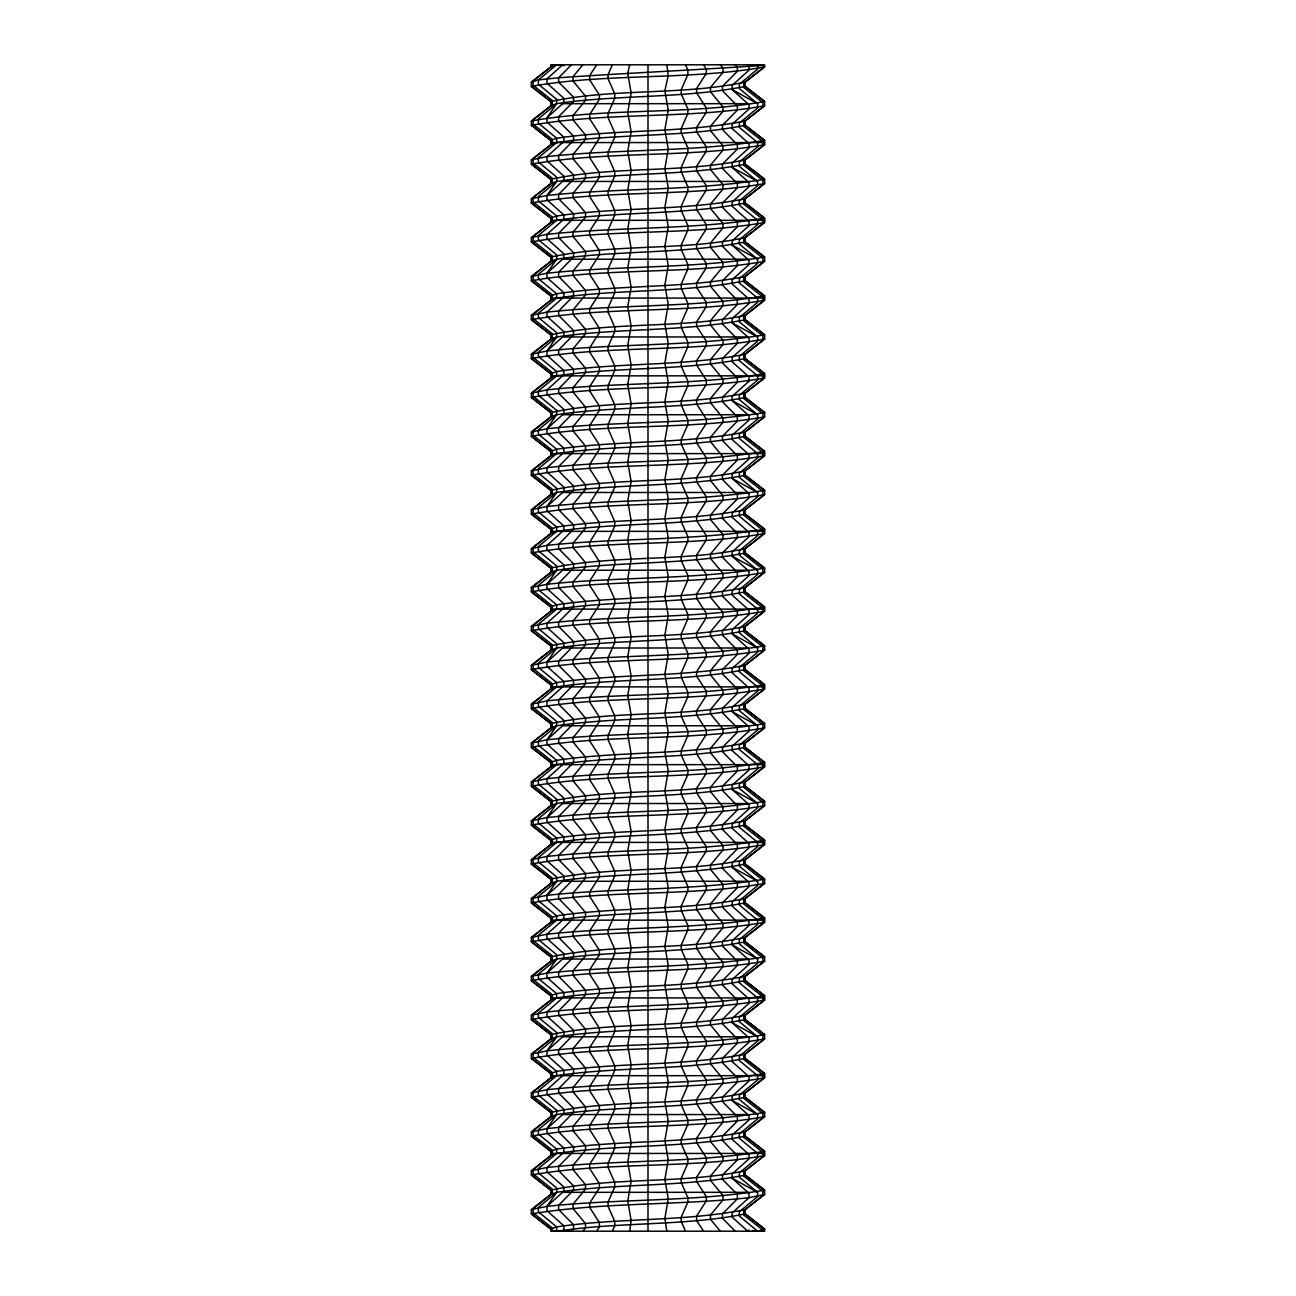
<?xml version="1.0" encoding="UTF-8"?>
<svg xmlns="http://www.w3.org/2000/svg" width="1296" height="1296" viewBox="0 0 1296 1296"><rect width="100%" height="100%" fill="white"/><g stroke="black" fill="none" stroke-linecap="round" stroke-linejoin="round"><path stroke-width="1.5" d="M629.678 64.8L627.75 73.435L631.12 92.875L627.75 112.315L631.12 131.755L627.75 151.195L631.12 170.635L627.75 190.075L631.12 209.515L627.75 228.955L631.12 248.395L627.75 267.835L631.12 287.275L627.75 306.715L631.12 326.155L627.75 345.595L631.12 365.035L627.75 384.475L631.12 403.915L627.75 423.355L631.12 442.795L627.75 462.235L631.12 481.675L627.75 501.115L631.12 520.555L627.75 539.995L631.12 559.435L627.75 578.875L631.12 598.315L627.75 617.755L631.12 637.195L627.75 656.635L631.12 676.075L627.75 695.515L631.12 714.955L627.75 734.395L631.12 753.835L627.75 773.275L631.12 792.715L627.75 812.155L631.12 831.595L627.75 851.035L631.12 870.475L627.75 889.915L631.12 909.355L627.75 928.795L631.12 948.235L627.75 967.675L631.12 987.115L627.75 1006.555L631.12 1025.995L627.75 1045.435L631.12 1064.875L627.75 1084.315L631.12 1103.755L627.75 1123.195L631.12 1142.635L627.75 1162.075L631.12 1181.515L627.75 1200.955L631.12 1220.395L629.678 1231.2M612.376 64.8L608.099 74.52L608.099 78.845L614.758 93.96L614.758 98.285L608.099 113.4L608.099 117.725L614.758 132.84L614.758 137.165L608.099 152.28L608.099 156.605L614.758 171.72L614.758 176.045L608.099 191.16L608.099 195.485L614.758 210.6L614.758 214.925L608.099 230.04L608.099 234.365L614.758 249.48L614.758 253.805L608.099 268.92L608.099 273.245L614.758 288.36L614.758 292.685L608.099 307.8L608.099 312.125L614.758 327.24L614.758 331.565L608.099 346.68L608.099 351.005L614.758 366.12L614.758 370.445L608.099 385.56L608.099 389.885L614.758 405L614.758 409.325L608.099 424.44L608.099 428.765L614.758 443.88L614.758 448.205L608.099 463.32L608.099 467.645L614.758 482.76L614.758 487.085L608.099 502.2L608.099 506.525L614.758 521.64L614.758 525.965L608.099 541.08L608.099 545.405L614.758 560.52L614.758 564.845L608.099 579.96L608.099 584.285L614.758 599.4L614.758 603.725L608.099 618.84L608.099 623.165L614.758 638.28L614.758 642.605L608.099 657.72L608.099 662.045L614.758 677.16L614.758 681.485L608.099 696.6L608.099 700.925L614.758 716.04L614.758 720.365L608.099 735.48L608.099 739.805L614.758 754.92L614.758 759.245L608.099 774.36L608.099 778.685L614.758 793.8L614.758 798.125L608.099 813.24L608.099 817.565L614.758 832.68L614.758 837.005L608.099 852.12L608.099 856.445L614.758 871.56L614.758 875.885L608.099 891L608.099 895.325L614.758 910.44L614.758 914.765L608.099 929.88L608.099 934.205L614.758 949.32L614.758 953.645L608.099 968.76L608.099 973.085L614.758 988.2L614.758 992.525L608.099 1007.64L608.099 1011.965L614.758 1027.08L614.758 1031.405L608.099 1046.52L608.099 1050.845L614.758 1065.96L614.758 1070.285L608.099 1085.4L608.099 1089.725L614.758 1104.84L614.758 1109.165L608.099 1124.28L608.099 1128.605L614.758 1143.72L614.758 1148.045L608.099 1163.16L608.099 1167.485L614.758 1182.6L614.758 1186.925L608.099 1202.04L608.099 1206.365L614.758 1221.48L614.758 1225.805L612.376 1231.2M596.63 64.8L589.68 75.605L589.68 79.915L599.4 95.045L599.4 99.355L589.68 114.485L589.68 118.795L599.4 133.925L599.4 138.235L589.68 153.365L589.68 157.675L599.4 172.805L599.4 177.115L589.68 192.245L589.68 196.555L599.4 211.685L599.4 215.995L589.68 231.125L589.68 235.435L599.4 250.565L599.4 254.875L589.68 270.005L589.68 274.315L599.4 289.445L599.4 293.755L589.68 308.885L589.68 313.195L599.4 328.325L599.4 332.635L589.68 347.765L589.68 352.075L599.4 367.205L599.4 371.515L589.68 386.645L589.68 390.955L599.4 406.085L599.4 410.395L589.68 425.525L589.68 429.835L599.4 444.965L599.4 449.275L589.68 464.405L589.68 468.715L599.4 483.845L599.4 488.155L589.68 503.285L589.68 507.595L599.4 522.725L599.4 527.035L589.68 542.165L589.68 546.475L599.4 561.605L599.4 565.915L589.68 581.045L589.68 585.355L599.4 600.485L599.4 604.795L589.68 619.925L589.68 624.235L599.4 639.365L599.4 643.675L589.68 658.805L589.68 663.115L599.4 678.245L599.4 682.555L589.68 697.685L589.68 701.995L599.4 717.125L599.4 721.435L589.68 736.565L589.68 740.875L599.4 756.005L599.4 760.315L589.68 775.445L589.68 779.755L599.4 794.885L599.4 799.195L589.68 814.325L589.68 818.635L599.4 833.765L599.4 838.075L589.68 853.205L589.68 857.515L599.4 872.645L599.4 876.955L589.68 892.085L589.68 896.395L599.4 911.525L599.4 915.835L589.68 930.965L589.68 935.275L599.4 950.405L599.4 954.715L589.68 969.845L589.68 974.155L599.4 989.285L599.4 993.595L589.68 1008.725L589.68 1013.035L599.4 1028.165L599.4 1032.475L589.68 1047.605L589.68 1051.915L599.4 1067.045L599.4 1071.355L589.68 1086.485L589.68 1090.795L599.4 1105.925L599.4 1110.235L589.68 1125.365L589.68 1129.675L599.4 1144.805L599.4 1149.115L589.68 1164.245L589.68 1168.555L599.4 1183.685L599.4 1187.995L589.68 1203.125L589.68 1207.435L599.4 1222.565L599.4 1226.875L596.63 1231.2M531.36 159.845L550.8 144.715L550.8 140.405L531.36 125.275L531.36 120.965L550.8 105.835L550.8 101.525L531.36 86.395L531.36 82.085L550.8 66.955L550.8 64.8L764.64 64.8L764.64 66.955L745.2 82.085L745.2 86.395L764.64 101.525L764.64 105.835L745.2 120.965L745.2 125.275L764.64 140.405L764.64 144.715L745.2 159.845L745.2 164.155L764.64 179.285L764.64 183.595L745.2 198.725L745.2 203.035L764.64 218.165L764.64 222.475L745.2 237.605L745.2 241.915L764.64 257.045L764.64 261.355L745.2 276.485L745.2 280.795L764.64 295.925L764.64 300.235L745.2 315.365L745.2 319.675L764.64 334.805L764.64 339.115L745.2 354.245L745.2 358.555L764.64 373.685L764.64 377.995L745.2 393.125L745.2 397.435L764.64 412.565L764.64 416.875L745.2 432.005L745.2 436.315L764.64 451.445L764.64 455.755L745.2 470.885L745.2 475.195L764.64 490.325L764.64 494.635L745.2 509.765L745.2 514.075L764.64 529.205L764.64 533.515L745.2 548.645L745.2 552.955L764.64 568.085L764.64 572.395L745.2 587.525L745.2 591.835L764.64 606.965L764.64 611.275L745.2 626.405L745.2 630.715L764.64 645.845L764.64 650.155L745.2 665.285L745.2 669.595L764.64 684.725L764.64 689.035L745.2 704.165L745.2 708.475L764.64 723.605L764.64 727.915L745.2 743.045L745.2 747.355L764.64 762.485L764.64 766.795L745.2 781.925L745.2 786.235L764.64 801.365L764.64 805.675L745.2 820.805L745.2 825.115L764.64 840.245L764.64 844.555L745.2 859.685L745.2 863.995L764.64 879.125L764.64 883.435L745.2 898.565L745.2 902.875L764.64 918.005L764.64 922.315L745.2 937.445L745.2 941.755L764.64 956.885L764.64 961.195L745.2 976.325L745.2 980.635L764.64 995.765L764.64 1000.075L745.2 1015.205L745.2 1019.515L764.64 1034.645L764.64 1038.955L745.2 1054.085L745.2 1058.395L764.64 1073.525L764.64 1077.835L745.2 1092.965L745.2 1097.275L764.64 1112.405L764.64 1116.715L745.2 1131.845L745.2 1136.155L764.64 1151.285L764.64 1155.595L745.2 1170.725L745.2 1175.035L764.64 1190.165L764.64 1194.475L745.2 1209.605L745.2 1213.915L764.64 1229.045L764.64 1231.2L550.8 1231.2L550.8 1229.045L531.36 1213.915L531.36 1209.605L550.8 1194.475L550.8 1190.165L531.36 1175.035L531.36 1170.725L550.8 1155.595L550.8 1151.285L531.36 1136.155L531.36 1131.845L550.8 1116.715L550.8 1112.405L531.36 1097.275L531.36 1092.965L550.8 1077.835L550.8 1073.525L531.36 1058.395L531.36 1054.085L550.8 1038.955L550.8 1034.645L531.36 1019.515L531.36 1015.205L550.8 1000.075L550.8 995.765L531.36 980.635L531.36 976.325L550.8 961.195L550.8 956.885L531.36 941.755L531.36 937.445L550.8 922.315L550.8 918.005L531.36 902.875L531.36 898.565L550.8 883.435L550.8 879.125L531.36 863.995L531.36 859.685L550.8 844.555L550.8 840.245L531.36 825.115L531.36 820.805L550.8 805.675L550.8 801.365L531.36 786.235L531.36 781.925L550.8 766.795L550.8 762.485L531.36 747.355L531.36 743.045L550.8 727.915L550.8 723.605L531.36 708.475L531.36 704.165L550.8 689.035L550.8 684.725L531.36 669.595L531.36 665.285L550.8 650.155L550.8 645.845L531.36 630.715L531.36 626.405L550.8 611.275L550.8 606.965L531.36 591.835L531.36 587.525L550.8 572.395L550.8 568.085L531.36 552.955L531.36 548.645L550.8 533.515L550.8 529.205L531.36 514.075L531.36 509.765L550.8 494.635L550.8 490.325L531.36 475.195L531.36 470.885L550.8 455.755L550.8 451.445L531.36 436.315L531.36 432.005L550.8 416.875L550.8 412.565L531.36 397.435L531.36 393.125L550.8 377.995L550.8 373.685L531.36 358.555L531.36 354.245L550.8 339.115L550.8 334.805L531.36 319.675L531.36 315.365L550.8 300.235L550.8 295.925L531.36 280.795L531.36 276.485L550.8 261.355L550.8 257.045L531.36 241.915L531.36 237.605L550.8 222.475L550.8 218.165L531.36 203.035L531.36 198.725L550.8 183.595L550.8 179.285L531.36 164.155L531.36 159.845L546.993 156.605L563.825 141.475L563.825 137.165L546.993 122.035L546.993 117.725L556.664 103.68L556.664 99.355L538.391 84.24L538.391 79.915L556.664 64.8L560.245 65.335M531.36 237.605L546.993 234.365L563.825 219.235L563.825 214.925L546.993 199.795L546.993 195.485L556.664 181.44L556.664 177.115L538.391 162L538.391 157.675L556.664 142.56C619.034 133.31 683.672 137.57 745.2 125.275L764.64 140.405C693.198 152.248 619.245 148.781 546.993 156.605L546.993 160.915L563.825 176.045L563.825 180.355L546.993 195.485L531.36 198.725M531.36 315.365L546.993 312.125L563.825 296.995L563.825 292.685L546.993 277.555L546.993 273.245L556.664 259.2L556.664 254.875L538.391 239.76L538.391 235.435L556.664 220.32C619.034 211.07 683.672 215.33 745.2 203.035L764.64 218.165C693.198 230.008 619.245 226.541 546.993 234.365L546.993 238.675L563.825 253.805L563.825 258.115L546.993 273.245L531.36 276.485M531.36 393.125L546.993 389.885L563.825 374.755L563.825 370.445L546.993 355.315L546.993 351.005L556.664 336.96L556.664 332.635L538.391 317.52L538.391 313.195L556.664 298.08C619.034 288.83 683.672 293.09 745.2 280.795L764.64 295.925C693.198 307.768 619.245 304.301 546.993 312.125L546.993 316.435L563.825 331.565L563.825 335.875L546.993 351.005L531.36 354.245M531.36 470.885L546.993 467.645L563.825 452.515L563.825 448.205L546.993 433.075L546.993 428.765L556.664 414.72L556.664 410.395L538.391 395.28L538.391 390.955L556.664 375.84C619.034 366.59 683.672 370.85 745.2 358.555L764.64 373.685C693.198 385.528 619.245 382.061 546.993 389.885L546.993 394.195L563.825 409.325L563.825 413.635L546.993 428.765L531.36 432.005M531.36 548.645L546.993 545.405L563.825 530.275L563.825 525.965L546.993 510.835L546.993 506.525L556.664 492.48L556.664 488.155L538.391 473.04L538.391 468.715L556.664 453.6C619.034 444.35 683.672 448.61 745.2 436.315L764.64 451.445C693.198 463.288 619.245 459.821 546.993 467.645L546.993 471.955L563.825 487.085L563.825 491.395L546.993 506.525L531.36 509.765M531.36 626.405L546.993 623.165L563.825 608.035L563.825 603.725L546.993 588.595L546.993 584.285L556.664 570.24L556.664 565.915L538.391 550.8L538.391 546.475L556.664 531.36C619.034 522.11 683.672 526.37 745.2 514.075L764.64 529.205C693.198 541.048 619.245 537.581 546.993 545.405L546.993 549.715L563.825 564.845L563.825 569.155L546.993 584.285L531.36 587.525M531.36 704.165L546.993 700.925L563.825 685.795L563.825 681.485L546.993 666.355L546.993 662.045L556.664 648L556.664 643.675L538.391 628.56L538.391 624.235L556.664 609.12C619.034 599.87 683.672 604.13 745.2 591.835L764.64 606.965C693.198 618.808 619.245 615.341 546.993 623.165L546.993 627.475L563.825 642.605L563.825 646.915L546.993 662.045L531.36 665.285M531.36 781.925L546.993 778.685L563.825 763.555L563.825 759.245L546.993 744.115L546.993 739.805L556.664 725.76L556.664 721.435L538.391 706.32L538.391 701.995L556.664 686.88C619.034 677.63 683.672 681.89 745.2 669.595L764.64 684.725C693.198 696.568 619.245 693.101 546.993 700.925L546.993 705.235L563.825 720.365L563.825 724.675L546.993 739.805L531.36 743.045M531.36 859.685L546.993 856.445L563.825 841.315L563.825 837.005L546.993 821.875L546.993 817.565L556.664 803.52L556.664 799.195L538.391 784.08L538.391 779.755L556.664 764.64C619.034 755.39 683.672 759.65 745.2 747.355L764.64 762.485C693.198 774.328 619.245 770.861 546.993 778.685L546.993 782.995L563.825 798.125L563.825 802.435L546.993 817.565L531.36 820.805M531.36 937.445L546.993 934.205L563.825 919.075L563.825 914.765L546.993 899.635L546.993 895.325L556.664 881.28L556.664 876.955L538.391 861.84L538.391 857.515L556.664 842.4C619.034 833.15 683.672 837.41 745.2 825.115L764.64 840.245C693.198 852.088 619.245 848.621 546.993 856.445L546.993 860.755L563.825 875.885L563.825 880.195L546.993 895.325L531.36 898.565M531.36 1015.205L546.993 1011.965L563.825 996.835L563.825 992.525L546.993 977.395L546.993 973.085L556.664 959.04L556.664 954.715L538.391 939.6L538.391 935.275L556.664 920.16C619.034 910.91 683.672 915.17 745.2 902.875L764.64 918.005C693.198 929.848 619.245 926.381 546.993 934.205L546.993 938.515L563.825 953.645L563.825 957.955L546.993 973.085L531.36 976.325M531.36 1092.965L546.993 1089.725L563.825 1074.595L563.825 1070.285L546.993 1055.155L546.993 1050.845L556.664 1036.8L556.664 1032.475L538.391 1017.36L538.391 1013.035L556.664 997.92C619.034 988.67 683.672 992.93 745.2 980.635L764.64 995.765C693.198 1007.608 619.245 1004.141 546.993 1011.965L546.993 1016.275L563.825 1031.405L563.825 1035.715L546.993 1050.845L531.36 1054.085M531.36 1170.725L546.993 1167.485L563.825 1152.355L563.825 1148.045L546.993 1132.915L546.993 1128.605L556.664 1114.56L556.664 1110.235L538.391 1095.12L538.391 1090.795L556.664 1075.68C619.034 1066.43 683.672 1070.69 745.2 1058.395L764.64 1073.525C693.198 1085.368 619.245 1081.901 546.993 1089.725L546.993 1094.035L563.825 1109.165L563.825 1113.475L546.993 1128.605L531.36 1131.845M562.626 1231.2L563.825 1230.115L563.825 1225.805L546.993 1210.675L546.993 1206.365L556.664 1192.32L556.664 1187.995L538.391 1172.88L538.391 1168.555L556.664 1153.44C619.034 1144.19 683.672 1148.45 745.2 1136.155L764.64 1151.285C693.198 1163.128 619.245 1159.661 546.993 1167.485L546.993 1171.795L563.825 1186.925L563.825 1191.235L546.993 1206.365L531.36 1209.605M582.844 64.8L573.026 76.675L573.026 81L585.517 96.115L585.517 100.44L573.026 115.555L573.026 119.88L585.517 134.995L585.517 139.32L573.026 154.435L573.026 158.76L585.517 173.875L585.517 178.2L573.026 193.315L573.026 197.64L585.517 212.755L585.517 217.08L573.026 232.195L573.026 236.52L585.517 251.635L585.517 255.96L573.026 271.075L573.026 275.4L585.517 290.515L585.517 294.84L573.026 309.955L573.026 314.28L585.517 329.395L585.517 333.72L573.026 348.835L573.026 353.16L585.517 368.275L585.517 372.6L573.026 387.715L573.026 392.04L585.517 407.155L585.517 411.48L573.026 426.595L573.026 430.92L585.517 446.035L585.517 450.36L573.026 465.475L573.026 469.8L585.517 484.915L585.517 489.24L573.026 504.355L573.026 508.68L585.517 523.795L585.517 528.12L573.026 543.235L573.026 547.56L585.517 562.675L585.517 567L573.026 582.115L573.026 586.44L585.517 601.555L585.517 605.88L573.026 620.995L573.026 625.32L585.517 640.435L585.517 644.76L573.026 659.875L573.026 664.2L585.517 679.315L585.517 683.64L573.026 698.755L573.026 703.08L585.517 718.195L585.517 722.52L573.026 737.635L573.026 741.96L585.517 757.075L585.517 761.4L573.026 776.515L573.026 780.84L585.517 795.955L585.517 800.28L573.026 815.395L573.026 819.72L585.517 834.835L585.517 839.16L573.026 854.275L573.026 858.6L585.517 873.715L585.517 878.04L573.026 893.155L573.026 897.48L585.517 912.595L585.517 916.92L573.026 932.035L573.026 936.36L585.517 951.475L585.517 955.8L573.026 970.915L573.026 975.24L585.517 990.355L585.517 994.68L573.026 1009.795L573.026 1014.12L585.517 1029.235L585.517 1033.56L573.026 1048.675L573.026 1053L585.517 1068.115L585.517 1072.44L573.026 1087.555L573.026 1091.88L585.517 1106.995L585.517 1111.32L573.026 1126.435L573.026 1130.76L585.517 1145.875L585.517 1150.2L573.026 1165.315L573.026 1169.64L585.517 1184.755L585.517 1189.08L573.026 1204.195L573.026 1208.52L585.517 1223.635L585.517 1227.96L582.844 1231.2M571.406 64.8L558.641 77.76L538.391 79.915L531.36 82.085M571.406 1231.2L573.545 1229.045C630.472 1222.322 689.278 1225.271 745.2 1213.915L764.64 1229.045L757.609 1231.2L752.458 1230.552M546.993 117.725L563.825 102.595C623.927 94.786 686.038 98.221 745.2 86.395L764.64 101.525C688.144 115.117 607.856 107.374 531.36 120.965M749.007 1230.115L747.808 1231.2L732.175 1217.155L732.175 1212.845L749.007 1197.715L764.64 1194.475M563.825 65.885L562.626 64.8L546.993 78.845L546.993 83.155L563.825 98.285L563.825 102.595L556.664 103.68L538.391 118.795L538.391 123.12L556.664 138.235C619.034 128.984 683.672 133.261 745.2 120.965M546.993 195.485C619.245 187.661 693.198 191.128 764.64 179.285L745.2 164.236C683.559 176.337 619.067 172.255 556.664 181.44L538.391 196.555L538.391 200.88L556.664 215.995C619.034 206.744 683.672 211.021 745.2 198.725M546.993 273.245C619.245 265.421 693.198 268.888 764.64 257.045L745.2 241.996C683.559 254.097 619.067 250.015 556.664 259.2L538.391 274.315L538.391 278.64L556.664 293.755C619.034 284.504 683.672 288.781 745.2 276.485M546.993 351.005C619.245 343.181 693.198 346.648 764.64 334.805L745.2 319.756C683.559 331.857 619.067 327.775 556.664 336.96L538.391 352.075L538.391 356.4L556.664 371.515C619.034 362.264 683.672 366.541 745.2 354.245M546.993 428.765C619.245 420.941 693.198 424.408 764.64 412.565L745.2 397.516C683.559 409.617 619.067 405.535 556.664 414.72L538.391 429.835L538.391 434.16L556.664 449.275C619.034 440.024 683.672 444.301 745.2 432.005M546.993 506.525C619.245 498.701 693.198 502.168 764.64 490.325L745.2 475.276C683.559 487.377 619.067 483.295 556.664 492.48L538.391 507.595L538.391 511.92L556.664 527.035C619.034 517.784 683.672 522.061 745.2 509.765M546.993 584.285C619.245 576.461 693.198 579.928 764.64 568.085L745.2 553.036C683.559 565.137 619.067 561.055 556.664 570.24L538.391 585.355L538.391 589.68L556.664 604.795C619.034 595.544 683.672 599.821 745.2 587.525M546.993 662.045C619.245 654.221 693.198 657.688 764.64 645.845L745.2 630.796C683.559 642.897 619.067 638.815 556.664 648L538.391 663.115L538.391 667.44L556.664 682.555C619.034 673.304 683.672 677.581 745.2 665.285M546.993 739.805C619.245 731.981 693.198 735.448 764.64 723.605L745.2 708.556C683.559 720.657 619.067 716.575 556.664 725.76L538.391 740.875L538.391 745.2L556.664 760.315C619.034 751.064 683.672 755.341 745.2 743.045M546.993 817.565C619.245 809.741 693.198 813.208 764.64 801.365L745.2 786.316C683.559 798.417 619.067 794.335 556.664 803.52L538.391 818.635L538.391 822.96L556.664 838.075C619.034 828.824 683.672 833.101 745.2 820.805M546.993 895.325C619.245 887.501 693.198 890.968 764.64 879.125L745.2 864.076C683.559 876.177 619.067 872.095 556.664 881.28L538.391 896.395L538.391 900.72L556.664 915.835C619.034 906.584 683.672 910.861 745.2 898.565M546.993 973.085C619.245 965.261 693.198 968.728 764.64 956.885L745.2 941.836C683.559 953.937 619.067 949.855 556.664 959.04L538.391 974.155L538.391 978.48L556.664 993.595C619.034 984.344 683.672 988.621 745.2 976.325M546.993 1050.845C619.245 1043.021 693.198 1046.488 764.64 1034.645L745.2 1019.596C683.559 1031.697 619.067 1027.615 556.664 1036.8L538.391 1051.915L538.391 1056.24L556.664 1071.355C619.034 1062.104 683.672 1066.381 745.2 1054.085M546.993 1128.605C619.245 1120.781 693.198 1124.248 764.64 1112.405L745.2 1097.356C683.559 1109.457 619.067 1105.375 556.664 1114.56L538.391 1129.675L538.391 1134L556.664 1149.115C619.034 1139.864 683.672 1144.141 745.2 1131.845M546.993 1206.365C619.245 1198.541 693.198 1202.008 764.64 1190.165L745.2 1175.116C683.559 1187.217 619.067 1183.135 556.664 1192.32L538.391 1207.435L538.391 1211.76L556.664 1226.875C619.034 1217.624 683.672 1221.901 745.2 1209.605M550.8 66.955L556.664 64.8M550.8 105.835L556.664 103.68M550.8 144.715L556.664 142.56L556.664 138.235L550.8 140.405L531.36 125.275C607.856 111.683 688.144 119.426 764.64 105.835M550.8 183.595L556.664 181.44M550.8 222.475L556.664 220.32L556.664 215.995L550.8 218.165L531.36 203.035C607.856 189.443 688.144 197.186 764.64 183.595M745.2 82.085C681.89 95.629 614.11 87.966 550.8 101.525L531.36 86.395C607.856 72.803 688.144 80.546 764.64 66.955M550.8 261.355L556.664 259.2M550.8 300.235L556.664 298.08L556.664 293.755L550.8 295.925L531.36 280.795C607.856 267.203 688.144 274.946 764.64 261.355M745.2 159.845C681.89 173.389 614.11 165.726 550.8 179.285L531.36 164.155C607.856 150.563 688.144 158.306 764.64 144.715M550.8 339.115L556.664 336.96M550.8 377.995L556.664 375.84L556.664 371.515L550.8 373.685L531.36 358.555C607.856 344.963 688.144 352.706 764.64 339.115M745.2 237.605C681.89 251.149 614.11 243.486 550.8 257.045L531.36 241.915C607.856 228.323 688.144 236.066 764.64 222.475M550.8 416.875L556.664 414.72M550.8 455.755L556.664 453.6L556.664 449.275L550.8 451.445L531.36 436.315C607.856 422.723 688.144 430.466 764.64 416.875M745.2 315.365C681.89 328.909 614.11 321.246 550.8 334.805L531.36 319.675C607.856 306.083 688.144 313.826 764.64 300.235M550.8 494.635L556.664 492.48M550.8 533.515L556.664 531.36L556.664 527.035L550.8 529.205L531.36 514.075C607.856 500.483 688.144 508.226 764.64 494.635M745.2 393.125C681.89 406.669 614.11 399.006 550.8 412.565L531.36 397.435C607.856 383.843 688.144 391.586 764.64 377.995M550.8 572.395L556.664 570.24M550.8 611.275L556.664 609.12L556.664 604.795L550.8 606.965L531.36 591.835C607.856 578.243 688.144 585.986 764.64 572.395M745.2 470.885C681.89 484.429 614.11 476.766 550.8 490.325L531.36 475.195C607.856 461.603 688.144 469.346 764.64 455.755M550.8 650.155L556.664 648M550.8 689.035L556.664 686.88L556.664 682.555L550.8 684.725L531.36 669.595C607.856 656.003 688.144 663.746 764.64 650.155M745.2 548.645C681.89 562.189 614.11 554.526 550.8 568.085L531.36 552.955C607.856 539.363 688.144 547.106 764.64 533.515M550.8 727.915L556.664 725.76M550.8 766.795L556.664 764.64L556.664 760.315L550.8 762.485L531.36 747.355C607.856 733.763 688.144 741.506 764.64 727.915M745.2 626.405C681.89 639.949 614.11 632.286 550.8 645.845L531.36 630.715C607.856 617.123 688.144 624.866 764.64 611.275M550.8 805.675L556.664 803.52M550.8 844.555L556.664 842.4L556.664 838.075L550.8 840.245L531.36 825.115C607.856 811.523 688.144 819.266 764.64 805.675M745.2 704.165C681.89 717.709 614.11 710.046 550.8 723.605L531.36 708.475C607.856 694.883 688.144 702.626 764.64 689.035M550.8 883.435L556.664 881.28M550.8 922.315L556.664 920.16L556.664 915.835L550.8 918.005L531.36 902.875C607.856 889.283 688.144 897.026 764.64 883.435M745.2 781.925C681.89 795.469 614.11 787.806 550.8 801.365L531.36 786.235C607.856 772.643 688.144 780.386 764.64 766.795M550.8 961.195L556.664 959.04M550.8 1000.075L556.664 997.92L556.664 993.595L550.8 995.765L531.36 980.635C607.856 967.043 688.144 974.786 764.64 961.195M745.2 859.685C681.89 873.229 614.11 865.566 550.8 879.125L531.36 863.995C607.856 850.403 688.144 858.146 764.64 844.555M550.8 1038.955L556.664 1036.8M550.8 1077.835L556.664 1075.68L556.664 1071.355L550.8 1073.525L531.36 1058.395C607.856 1044.803 688.144 1052.546 764.64 1038.955M745.2 937.445C681.89 950.989 614.11 943.326 550.8 956.885L531.36 941.755C607.856 928.163 688.144 935.906 764.64 922.315M550.8 1116.715L556.664 1114.56M550.8 1155.595L556.664 1153.44L556.664 1149.115L550.8 1151.285L531.36 1136.155C607.856 1122.563 688.144 1130.306 764.64 1116.715M745.2 1015.205C681.89 1028.749 614.11 1021.086 550.8 1034.645L531.36 1019.515C607.856 1005.923 688.144 1013.666 764.64 1000.075M550.8 1194.475L556.664 1192.32M745.2 1092.965C681.89 1106.509 614.11 1098.846 550.8 1112.405L531.36 1097.275C607.856 1083.683 688.144 1091.426 764.64 1077.835M745.2 1170.725C681.89 1184.269 614.11 1176.606 550.8 1190.165L531.36 1175.035C607.856 1161.443 688.144 1169.186 764.64 1155.595M553.732 1230.487L556.664 1231.2L573.545 1229.045L573.545 1224.72L558.641 1209.605L558.641 1205.28L573.545 1190.165L573.545 1185.84L558.641 1170.725L558.641 1166.4L573.545 1151.285L573.545 1146.96L558.641 1131.845L558.641 1127.52L573.545 1112.405L573.545 1108.08L558.641 1092.965L558.641 1088.64L573.545 1073.525L573.545 1069.2L558.641 1054.085L558.641 1049.76L573.545 1034.645L573.545 1030.32L558.641 1015.205L558.641 1010.88L573.545 995.765L573.545 991.44L558.641 976.325L558.641 972L573.545 956.885L573.545 952.56L558.641 937.445L558.641 933.12L573.545 918.005L573.545 913.68L558.641 898.565L558.641 894.24L573.545 879.125L573.545 874.8L558.641 859.685L558.641 855.36L573.545 840.245L573.545 835.92L558.641 820.805L558.641 816.48L573.545 801.365L573.545 797.04L558.641 781.925L558.641 777.6L573.545 762.485L573.545 758.16L558.641 743.045L558.641 738.72L573.545 723.605L573.545 719.28L558.641 704.165L558.641 699.84L573.545 684.725L573.545 680.4L558.641 665.285L558.641 660.96L573.545 645.845L573.545 641.52L558.641 626.405L558.641 622.08L573.545 606.965L573.545 602.64L558.641 587.525L558.641 583.2L573.545 568.085L573.545 563.76L558.641 548.645L558.641 544.32L573.545 529.205L573.545 524.88L558.641 509.765L558.641 505.44L573.545 490.325L573.545 486L558.641 470.885L558.641 466.56L573.545 451.445L573.545 447.12L558.641 432.005L558.641 427.68L573.545 412.565L573.545 408.24L558.641 393.125L558.641 388.8L573.545 373.685L573.545 369.36L558.641 354.245L558.641 349.92L573.545 334.805L573.545 330.48L558.641 315.365L558.641 311.04L573.545 295.925L573.545 291.6L558.641 276.485L558.641 272.16L573.545 257.045L573.545 252.72L558.641 237.605L558.641 233.28L573.545 218.165L573.545 213.84L558.641 198.725L558.641 194.4L573.545 179.285L573.545 174.96L558.641 159.845L558.641 155.52L573.545 140.405L573.545 136.08L558.641 120.965L558.641 116.64L573.545 101.525L573.545 97.2L558.641 82.085L558.641 77.76C626.033 73.094 693.976 70.146 761.108 65.513M562.626 103.68L747.808 103.68M550.8 142.56L764.64 142.56M562.626 181.44L747.808 181.44M550.8 220.32L764.64 220.32M562.626 259.2L747.808 259.2M550.8 298.08L764.64 298.08M562.626 336.96L747.808 336.96M550.8 375.84L764.64 375.84M562.626 414.72L747.808 414.72M550.8 453.6L764.64 453.6M562.626 492.48L747.808 492.48M550.8 531.36L764.64 531.36M562.626 570.24L747.808 570.24M550.8 609.12L764.64 609.12M562.626 648L747.808 648M550.8 686.88L764.64 686.88M562.626 725.76L747.808 725.76M550.8 764.64L764.64 764.64M562.626 803.52L747.808 803.52M550.8 842.4L764.64 842.4M562.626 881.28L747.808 881.28M550.8 920.16L764.64 920.16M562.626 959.04L747.808 959.04M550.8 997.92L764.64 997.92M562.626 1036.8L747.808 1036.8M550.8 1075.68L764.64 1075.68M562.626 1114.56L747.808 1114.56M550.8 1153.44L764.64 1153.44M562.626 1192.32L747.808 1192.32M747.808 64.8L749.007 65.885L749.007 70.195L732.175 85.325L732.175 89.635L757.609 103.68L757.609 108.005L739.336 123.12L739.336 127.445L757.609 142.56L757.609 146.885L739.336 162L739.336 166.325L757.609 181.44L757.609 185.765L739.336 200.88L739.336 205.205L757.609 220.32L757.609 224.645L739.336 239.76L739.336 244.085L757.609 259.2L757.609 263.525L739.336 278.64L739.336 282.965L757.609 298.08L757.609 302.405L739.336 317.52L739.336 321.845L757.609 336.96L757.609 341.285L739.336 356.4L739.336 360.725L757.609 375.84L757.609 380.165L739.336 395.28L739.336 399.605L757.609 414.72L757.609 419.045L739.336 434.16L739.336 438.485L757.609 453.6L757.609 457.925L739.336 473.04L739.336 477.365L757.609 492.48L757.609 496.805L739.336 511.92L739.336 516.245L757.609 531.36L757.609 535.685L739.336 550.8L739.336 555.125L757.609 570.24L757.609 574.565L739.336 589.68L739.336 594.005L757.609 609.12L757.609 613.445L739.336 628.56L739.336 632.885L757.609 648L757.609 652.325L739.336 667.44L739.336 671.765L757.609 686.88L757.609 691.205L739.336 706.32L739.336 710.645L757.609 725.76L757.609 730.085L739.336 745.2L739.336 749.525L757.609 764.64L757.609 768.965L739.336 784.08L739.336 788.405L757.609 803.52L757.609 807.845L739.336 822.96L739.336 827.285L757.609 842.4L757.609 846.725L739.336 861.84L739.336 866.165L757.609 881.28L757.609 885.605L739.336 900.72L739.336 905.045L757.609 920.16L757.609 924.485L739.336 939.6L739.336 943.925L757.609 959.04L757.609 963.365L739.336 978.48L739.336 982.805L757.609 997.92L757.609 1002.245L739.336 1017.36L739.336 1021.685L757.609 1036.8L757.609 1041.125L739.336 1056.24L739.336 1060.565L757.609 1075.68L757.609 1080.005L739.336 1095.12L739.336 1099.445L757.609 1114.56L757.609 1118.885L739.336 1134L739.336 1138.325L757.609 1153.44L757.609 1157.765L739.336 1172.88L739.336 1177.205L757.609 1192.32L757.609 1196.645L739.336 1211.76L739.336 1216.085L757.609 1231.2M732.175 89.635L749.007 104.765L749.007 109.075L732.175 124.205L732.175 128.515L749.007 143.645L749.007 147.955L732.175 163.085L732.175 167.395L757.609 181.44M732.175 167.395L749.007 182.525L749.007 186.835L732.175 201.965L732.175 206.275L749.007 221.405L749.007 225.715L732.175 240.845L732.175 245.155L757.609 259.2M732.175 245.155L749.007 260.285L749.007 264.595L732.175 279.725L732.175 284.035L749.007 299.165L749.007 303.475L732.175 318.605L732.175 322.915L757.609 336.96M732.175 322.915L749.007 338.045L749.007 342.355L732.175 357.485L732.175 361.795L749.007 376.925L749.007 381.235L732.175 396.365L732.175 400.675L757.609 414.72M732.175 400.675L749.007 415.805L749.007 420.115L732.175 435.245L732.175 439.555L749.007 454.685L749.007 458.995L732.175 474.125L732.175 478.435L757.609 492.48M732.175 478.435L749.007 493.565L749.007 497.875L732.175 513.005L732.175 517.315L749.007 532.445L749.007 536.755L732.175 551.885L732.175 556.195L757.609 570.24M732.175 556.195L749.007 571.325L749.007 575.635L732.175 590.765L732.175 595.075L749.007 610.205L749.007 614.515L732.175 629.645L732.175 633.955L757.609 648M732.175 633.955L749.007 649.085L749.007 653.395L732.175 668.525L732.175 672.835L749.007 687.965L749.007 692.275L732.175 707.405L732.175 711.715L757.609 725.76M732.175 711.715L749.007 726.845L749.007 731.155L732.175 746.285L732.175 750.595L749.007 765.725L749.007 770.035L732.175 785.165L732.175 789.475L757.609 803.52M732.175 789.475L749.007 804.605L749.007 808.915L732.175 824.045L732.175 828.355L749.007 843.485L749.007 847.795L732.175 862.925L732.175 867.235L757.609 881.28M732.175 867.235L749.007 882.365L749.007 886.675L732.175 901.805L732.175 906.115L749.007 921.245L749.007 925.555L732.175 940.685L732.175 944.995L757.609 959.04M732.175 944.995L749.007 960.125L749.007 964.435L732.175 979.565L732.175 983.875L749.007 999.005L749.007 1003.315L732.175 1018.445L732.175 1022.755L757.609 1036.8M732.175 1022.755L749.007 1037.885L749.007 1042.195L732.175 1057.325L732.175 1061.635L749.007 1076.765L749.007 1081.075L732.175 1096.205L732.175 1100.515L757.609 1114.56M732.175 1100.515L749.007 1115.645L749.007 1119.955L732.175 1135.085L732.175 1139.395L749.007 1154.525L749.007 1158.835L732.175 1173.965L732.175 1178.275L757.609 1192.32M757.609 103.68L739.336 88.565L739.336 84.24L757.609 69.125L757.609 64.8M732.175 1178.275L749.007 1193.405L749.007 1197.715C676.755 1205.539 602.802 1202.072 531.36 1213.915L550.8 1228.964L556.664 1226.875L556.664 1231.2M735.221 64.8L737.359 66.955L737.359 71.28L722.455 86.395L722.455 90.72L737.359 105.835L737.359 110.16L722.455 125.275L722.455 129.6L737.359 144.715L737.359 149.04L722.455 164.155L722.455 168.48L737.359 183.595L737.359 187.92L722.455 203.035L722.455 207.36L737.359 222.475L737.359 226.8L722.455 241.915L722.455 246.24L737.359 261.355L737.359 265.68L722.455 280.795L722.455 285.12L737.359 300.235L737.359 304.56L722.455 319.675L722.455 324L737.359 339.115L737.359 343.44L722.455 358.555L722.455 362.88L737.359 377.995L737.359 382.32L722.455 397.435L722.455 401.76L737.359 416.875L737.359 421.2L722.455 436.315L722.455 440.64L737.359 455.755L737.359 460.08L722.455 475.195L722.455 479.52L737.359 494.635L737.359 498.96L722.455 514.075L722.455 518.4L737.359 533.515L737.359 537.84L722.455 552.955L722.455 557.28L737.359 572.395L737.359 576.72L722.455 591.835L722.455 596.16L737.359 611.275L737.359 615.6L722.455 630.715L722.455 635.04L737.359 650.155L737.359 654.48L722.455 669.595L722.455 673.92L737.359 689.035L737.359 693.36L722.455 708.475L722.455 712.8L737.359 727.915L737.359 732.24L722.455 747.355L722.455 751.68L737.359 766.795L737.359 771.12L722.455 786.235L722.455 790.56L737.359 805.675L737.359 810L722.455 825.115L722.455 829.44L737.359 844.555L737.359 848.88L722.455 863.995L722.455 868.32L737.359 883.435L737.359 887.76L722.455 902.875L722.455 907.2L737.359 922.315L737.359 926.64L722.455 941.755L722.455 946.08L737.359 961.195L737.359 965.52L722.455 980.635L722.455 984.96L737.359 1000.075L737.359 1004.4L722.455 1019.515L722.455 1023.84L737.359 1038.955L737.359 1043.28L722.455 1058.395L722.455 1062.72L737.359 1077.835L737.359 1082.16L722.455 1097.275L722.455 1101.6L737.359 1116.715L737.359 1121.04L722.455 1136.155L722.455 1140.48L737.359 1155.595L737.359 1159.92L722.455 1175.035L722.455 1179.36L737.359 1194.475L737.359 1198.8L722.455 1213.915L722.455 1218.24L735.221 1231.2M720.301 64.8L722.974 68.04L722.974 72.365L710.483 87.48L710.483 91.805L722.974 106.92L722.974 111.245L710.483 126.36L710.483 130.685L722.974 145.8L722.974 150.125L710.483 165.24L710.483 169.565L722.974 184.68L722.974 189.005L710.483 204.12L710.483 208.445L722.974 223.56L722.974 227.885L710.483 243L710.483 247.325L722.974 262.44L722.974 266.765L710.483 281.88L710.483 286.205L722.974 301.32L722.974 305.645L710.483 320.76L710.483 325.085L722.974 340.2L722.974 344.525L710.483 359.64L710.483 363.965L722.974 379.08L722.974 383.405L710.483 398.52L710.483 402.845L722.974 417.96L722.974 422.285L710.483 437.4L710.483 441.725L722.974 456.84L722.974 461.165L710.483 476.28L710.483 480.605L722.974 495.72L722.974 500.045L710.483 515.16L710.483 519.485L722.974 534.6L722.974 538.925L710.483 554.04L710.483 558.365L722.974 573.48L722.974 577.805L710.483 592.92L710.483 597.245L722.974 612.36L722.974 616.685L710.483 631.8L710.483 636.125L722.974 651.24L722.974 655.565L710.483 670.68L710.483 675.005L722.974 690.12L722.974 694.445L710.483 709.56L710.483 713.885L722.974 729L722.974 733.325L710.483 748.44L710.483 752.765L722.974 767.88L722.974 772.205L710.483 787.32L710.483 791.645L722.974 806.76L722.974 811.085L710.483 826.2L710.483 830.525L722.974 845.64L722.974 849.965L710.483 865.08L710.483 869.405L722.974 884.52L722.974 888.845L710.483 903.96L710.483 908.285L722.974 923.4L722.974 927.725L710.483 942.84L710.483 947.165L722.974 962.28L722.974 966.605L710.483 981.72L710.483 986.045L722.974 1001.16L722.974 1005.485L710.483 1020.6L710.483 1024.925L722.974 1040.04L722.974 1044.365L710.483 1059.48L710.483 1063.805L722.974 1078.92L722.974 1083.245L710.483 1098.36L710.483 1102.685L722.974 1117.8L722.974 1122.125L710.483 1137.24L710.483 1141.565L722.974 1156.68L722.974 1161.005L710.483 1176.12L710.483 1180.445L722.974 1195.56L722.974 1199.885L710.483 1215L710.483 1219.325L720.301 1231.2M703.55 64.8L706.32 69.125L706.32 73.435L696.6 88.565L696.6 92.875L706.32 108.005L706.32 112.315L696.6 127.445L696.6 131.755L706.32 146.885L706.32 151.195L696.6 166.325L696.6 170.635L706.32 185.765L706.32 190.075L696.6 205.205L696.6 209.515L706.32 224.645L706.32 228.955L696.6 244.085L696.6 248.395L706.32 263.525L706.32 267.835L696.6 282.965L696.6 287.275L706.32 302.405L706.32 306.715L696.6 321.845L696.6 326.155L706.32 341.285L706.32 345.595L696.6 360.725L696.6 365.035L706.32 380.165L706.32 384.475L696.6 399.605L696.6 403.915L706.32 419.045L706.32 423.355L696.6 438.485L696.6 442.795L706.32 457.925L706.32 462.235L696.6 477.365L696.6 481.675L706.32 496.805L706.32 501.115L696.6 516.245L696.6 520.555L706.32 535.685L706.32 539.995L696.6 555.125L696.6 559.435L706.32 574.565L706.32 578.875L696.6 594.005L696.6 598.315L706.32 613.445L706.32 617.755L696.6 632.885L696.6 637.195L706.32 652.325L706.32 656.635L696.6 671.765L696.6 676.075L706.32 691.205L706.32 695.515L696.6 710.645L696.6 714.955L706.32 730.085L706.32 734.395L696.6 749.525L696.6 753.835L706.32 768.965L706.32 773.275L696.6 788.405L696.6 792.715L706.32 807.845L706.32 812.155L696.6 827.285L696.6 831.595L706.32 846.725L706.32 851.035L696.6 866.165L696.6 870.475L706.32 885.605L706.32 889.915L696.6 905.045L696.6 909.355L706.32 924.485L706.32 928.795L696.6 943.925L696.6 948.235L706.32 963.365L706.32 967.675L696.6 982.805L696.6 987.115L706.32 1002.245L706.32 1006.555L696.6 1021.685L696.6 1025.995L706.32 1041.125L706.32 1045.435L696.6 1060.565L696.6 1064.875L706.32 1080.005L706.32 1084.315L696.6 1099.445L696.6 1103.755L706.32 1118.885L706.32 1123.195L696.6 1138.325L696.6 1142.635L706.32 1157.765L706.32 1162.075L696.6 1177.205L696.6 1181.515L706.32 1196.645L706.32 1200.955L696.6 1216.085L696.6 1220.395L703.55 1231.2M685.519 64.8L687.901 70.195L687.901 74.52L681.242 89.635L681.242 93.96L687.901 109.075L687.901 113.4L681.242 128.515L681.242 132.84L687.901 147.955L687.901 152.28L681.242 167.395L681.242 171.72L687.901 186.835L687.901 191.16L681.242 206.275L681.242 210.6L687.901 225.715L687.901 230.04L681.242 245.155L681.242 249.48L687.901 264.595L687.901 268.92L681.242 284.035L681.242 288.36L687.901 303.475L687.901 307.8L681.242 322.915L681.242 327.24L687.901 342.355L687.901 346.68L681.242 361.795L681.242 366.12L687.901 381.235L687.901 385.56L681.242 400.675L681.242 405L687.901 420.115L687.901 424.44L681.242 439.555L681.242 443.88L687.901 458.995L687.901 463.32L681.242 478.435L681.242 482.76L687.901 497.875L687.901 502.2L681.242 517.315L681.242 521.64L687.901 536.755L687.901 541.08L681.242 556.195L681.242 560.52L687.901 575.635L687.901 579.96L681.242 595.075L681.242 599.4L687.901 614.515L687.901 618.84L681.242 633.955L681.242 638.28L687.901 653.395L687.901 657.72L681.242 672.835L681.242 677.16L687.901 692.275L687.901 696.6L681.242 711.715L681.242 716.04L687.901 731.155L687.901 735.48L681.242 750.595L681.242 754.92L687.901 770.035L687.901 774.36L681.242 789.475L681.242 793.8L687.901 808.915L687.901 813.24L681.242 828.355L681.242 832.68L687.901 847.795L687.901 852.12L681.242 867.235L681.242 871.56L687.901 886.675L687.901 891L681.242 906.115L681.242 910.44L687.901 925.555L687.901 929.88L681.242 944.995L681.242 949.32L687.901 964.435L687.901 968.76L681.242 983.875L681.242 988.2L687.901 1003.315L687.901 1007.64L681.242 1022.755L681.242 1027.08L687.901 1042.195L687.901 1046.52L681.242 1061.635L681.242 1065.96L687.901 1081.075L687.901 1085.4L681.242 1100.515L681.242 1104.84L687.901 1119.955L687.901 1124.28L681.242 1139.395L681.242 1143.72L687.901 1158.835L687.901 1163.16L681.242 1178.275L681.242 1182.6L687.901 1197.715L687.901 1202.04L681.242 1217.155L681.242 1221.48L685.519 1231.2M666.808 64.8L668.25 75.605L664.88 90.72L668.25 110.16L664.88 129.6L668.25 149.04L664.88 168.48L668.25 187.92L664.88 207.36L668.25 226.8L664.88 246.24L668.25 265.68L664.88 285.12L668.25 304.56L664.88 324L668.25 343.44L664.88 362.88L668.25 382.32L664.88 401.76L668.25 421.2L664.88 440.64L668.25 460.08L664.88 479.52L668.25 498.96L664.88 518.4L668.25 537.84L664.88 557.28L668.25 576.72L664.88 596.16L668.25 615.6L664.88 635.04L668.25 654.48L664.88 673.92L668.25 693.36L664.88 712.8L668.25 732.24L664.88 751.68L668.25 771.12L664.88 790.56L668.25 810L664.88 829.44L668.25 848.88L664.88 868.32L668.25 887.76L664.88 907.2L668.25 926.64L664.88 946.08L668.25 965.52L664.88 984.96L668.25 1004.4L664.88 1023.84L668.25 1043.28L664.88 1062.72L668.25 1082.16L664.88 1101.6L668.25 1121.04L664.88 1140.48L668.25 1159.92L664.88 1179.36L668.25 1198.8L664.88 1218.24L666.808 1231.2M762.874 64.8L762.874 68.04L743.726 83.155L743.726 87.48L762.874 102.595L762.874 106.92L743.726 122.035L743.726 126.36L762.874 141.475L762.874 145.8L743.726 160.915L743.726 165.24L762.874 180.355L762.874 184.68L743.726 199.795L743.726 204.12L762.874 219.235L762.874 223.56L743.726 238.675L743.726 243L762.874 258.115L762.874 262.44L743.726 277.555L743.726 281.88L762.874 296.995L762.874 301.32L743.726 316.435L743.726 320.76L762.874 335.875L762.874 340.2L743.726 355.315L743.726 359.64L762.874 374.755L762.874 379.08L743.726 394.195L743.726 398.52L762.874 413.635L762.874 417.96L743.726 433.075L743.726 437.4L762.874 452.515L762.874 456.84L743.726 471.955L743.726 476.28L762.874 491.395L762.874 495.72L743.726 510.835L743.726 515.16L762.874 530.275L762.874 534.6L743.726 549.715L743.726 554.04L762.874 569.155L762.874 573.48L743.726 588.595L743.726 592.92L762.874 608.035L762.874 612.36L743.726 627.475L743.726 631.8L762.874 646.915L762.874 651.24L743.726 666.355L743.726 670.68L762.874 685.795L762.874 690.12L743.726 705.235L743.726 709.56L762.874 724.675L762.874 729L743.726 744.115L743.726 748.44L762.874 763.555L762.874 767.88L743.726 782.995L743.726 787.32L762.874 802.435L762.874 806.76L743.726 821.875L743.726 826.2L762.874 841.315L762.874 845.64L743.726 860.755L743.726 865.08L762.874 880.195L762.874 884.52L743.726 899.635L743.726 903.96L762.874 919.075L762.874 923.4L743.726 938.515L743.726 942.84L762.874 957.955L762.874 962.28L743.726 977.395L743.726 981.72L762.874 996.835L762.874 1001.16L743.726 1016.275L743.726 1020.6L762.874 1035.715L762.874 1040.04L743.726 1055.155L743.726 1059.48L762.874 1074.595L762.874 1078.92L743.726 1094.035L743.726 1098.36L762.874 1113.475L762.874 1117.8L743.726 1132.915L743.726 1137.24L762.874 1152.355L762.874 1156.68L743.726 1171.795L743.726 1176.12L762.874 1191.235L762.874 1195.56L743.726 1210.675L743.726 1215L762.874 1230.115L762.874 1231.2M648 64.8L648 1231.2M552.274 64.8L552.274 65.885L533.126 81L533.126 85.325L552.274 100.44L552.274 104.765L533.126 119.88L533.126 124.205L552.274 139.32L552.274 143.645L533.126 158.76L533.126 163.085L552.274 178.2L552.274 182.525L533.126 197.64L533.126 201.965L552.274 217.08L552.274 221.405L533.126 236.52L533.126 240.845L552.274 255.96L552.274 260.285L533.126 275.4L533.126 279.725L552.274 294.84L552.274 299.165L533.126 314.28L533.126 318.605L552.274 333.72L552.274 338.045L533.126 353.16L533.126 357.485L552.274 372.6L552.274 376.925L533.126 392.04L533.126 396.365L552.274 411.48L552.274 415.805L533.126 430.92L533.126 435.245L552.274 450.36L552.274 454.685L533.126 469.8L533.126 474.125L552.274 489.24L552.274 493.565L533.126 508.68L533.126 513.005L552.274 528.12L552.274 532.445L533.126 547.56L533.126 551.885L552.274 567L552.274 571.325L533.126 586.44L533.126 590.765L552.274 605.88L552.274 610.205L533.126 625.32L533.126 629.645L552.274 644.76L552.274 649.085L533.126 664.2L533.126 668.525L552.274 683.64L552.274 687.965L533.126 703.08L533.126 707.405L552.274 722.52L552.274 726.845L533.126 741.96L533.126 746.285L552.274 761.4L552.274 765.725L533.126 780.84L533.126 785.165L552.274 800.28L552.274 804.605L533.126 819.72L533.126 824.045L552.274 839.16L552.274 843.485L533.126 858.6L533.126 862.925L552.274 878.04L552.274 882.365L533.126 897.48L533.126 901.805L552.274 916.92L552.274 921.245L533.126 936.36L533.126 940.685L552.274 955.8L552.274 960.125L533.126 975.24L533.126 979.565L552.274 994.68L552.274 999.005L533.126 1014.12L533.126 1018.445L552.274 1033.56L552.274 1037.885L533.126 1053L533.126 1057.325L552.274 1072.44L552.274 1076.765L533.126 1091.88L533.126 1096.205L552.274 1111.32L552.274 1115.645L533.126 1130.76L533.126 1135.085L552.274 1150.2L552.274 1154.525L533.126 1169.64L533.126 1173.965L552.274 1189.08L552.274 1193.405L533.126 1208.52L533.126 1212.845L552.274 1227.96L552.274 1231.2"/></g></svg>
